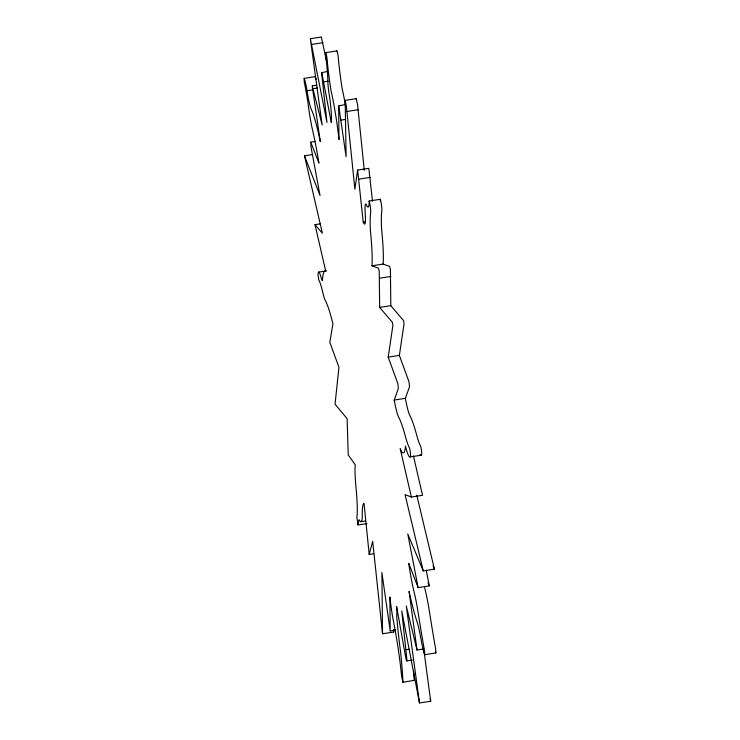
<?xml version="1.0" encoding="UTF-8"?>
<svg xmlns="http://www.w3.org/2000/svg" width="740" height="740" viewBox="0 0 740 740"><rect width="100%" height="100%" fill="white"/><g stroke="black" fill="none" stroke-linecap="round" stroke-linejoin="round"><path stroke-width="1.11" d="M413.447 455.951L422.54 495.301L411.375 497.03L400.201 448.681A63.242 6.521 81.2 0 0 403.004 452.88A72.566 7.483 81.2 0 0 405.446 446.118A36.279 3.737 81.2 0 0 410.524 456.118A4.939 0.509 81.2 0 0 409.572 448.107A50.514 5.208 81.2 0 1 405.492 436.702A89.133 9.185 81.2 0 0 398.731 417.323A25.835 2.664 81.2 0 1 394.198 400.072L398.213 388.972A4.801 0.49 81.2 0 0 397.722 383.237L388.204 357.152L392.848 325.702L392.468 322.446L379.648 307.387L379.241 271.229L378.445 268.176L371.961 265.799A75.406 7.77 81.2 0 0 370.425 230.732A72.566 7.483 81.2 0 1 370.675 212.741A8.001 0.823 81.2 0 0 369.926 204.231L369.186 201.012L380.351 199.282L381.091 202.51A8.001 0.823 81.2 0 1 381.831 211.011A72.566 7.483 81.2 0 0 381.59 229.002A75.406 7.77 81.2 0 1 383.117 264.069L389.61 266.446L390.406 269.499L390.812 305.657L403.633 320.725L404.012 323.972L399.369 355.422L408.887 381.507A4.801 0.49 81.2 0 1 409.377 387.242L405.363 398.342A25.835 2.664 81.2 0 0 409.886 415.603A89.133 9.185 81.2 0 1 416.657 434.981A50.514 5.208 81.2 0 0 420.736 446.377A4.939 0.509 81.2 0 1 421.689 454.388A36.279 3.737 81.2 0 1 420.107 454.526M315.129 77.247L315.36 76.784A13.32 1.369 81.2 0 1 315.564 77.275M327.302 71.475L321.613 72.705L326.969 122.424L310.347 38.73L322.15 124.977L312.197 85.951L320.263 141.451A67.395 6.947 81.2 0 0 311.346 109.455A20.332 2.1 81.2 0 1 307.026 90.761A13.32 1.369 81.2 0 0 304.196 78.514L304.233 81.613A85.146 8.778 81.2 0 1 307.858 101.824A31.848 3.284 81.2 0 0 312.715 130.832A68.663 7.076 81.2 0 1 318.931 163.096L310.745 142.145L311.05 147.167L320.041 195.564L304.473 155.807L312.289 154.595M321.41 37.379L326.701 61.91M373.654 553.77L369.195 554.454L372.683 541.338L382.534 633.764L393.699 632.043L393.671 629.731M345.414 104.608L338.652 105.783L338.985 139.527A51.967 5.356 81.2 0 0 330.919 90.03A58.035 5.985 81.2 0 1 327.015 58.395A4.976 0.509 81.2 0 0 325.989 53.308A4.976 0.509 81.2 0 0 325.471 53.77A48.933 5.041 81.2 0 1 327.894 82.122A13.921 1.434 81.2 0 0 329.318 95.099A31.802 3.275 81.2 0 1 331.261 122.461L321.715 72.344M372.488 201.188L368.807 168.332L357.577 170.071L354.876 189.2L346.394 106.431L345.182 100.501L346.098 156.677L338.716 105.644M382.534 633.764L381.886 572.501L390.202 630.942L389.878 596.976L389.999 597.485A27.75 2.858 81.2 0 0 393.514 621.489A65.564 6.762 81.2 0 1 401.589 675.953L402.865 682.28L414.169 680.347A134.477 13.866 81.2 0 0 413.595 671.254M430.218 698.986L430.699 701.27L423.955 650.83M423.733 648.962L417.027 649.998L409.063 591.436A92.223 9.509 81.2 0 0 416.925 621.369A26.742 2.756 81.2 0 1 420.801 638.13A25.706 2.655 81.2 0 0 424.529 654.243L424.788 654.687L424.492 650.673A180.671 18.62 81.2 0 1 418.387 614.089A35.918 3.7 81.2 0 0 413.956 591.352A35.4 3.645 81.2 0 1 408.767 563.362L418.109 587.625L429.274 585.895L426.259 570.226M424.788 654.687L435.953 652.957L435.647 648.943A180.671 18.62 81.2 0 1 429.552 612.359A35.918 3.7 81.2 0 0 425.121 589.623A35.4 3.645 81.2 0 1 424.658 587.68M356.18 98.725L357.559 104.701L364.284 170.329M320.568 223.813L314.99 224.673L325.72 271.081A89.059 9.176 81.2 0 0 322.501 279.877A7.456 0.768 81.2 0 1 321.428 278.591A23.782 2.451 81.2 0 0 317.996 274.466L318.727 279.785A35.122 3.617 81.2 0 1 322.705 292.207A24.032 2.479 81.2 0 0 325.322 300.542A78.477 8.094 81.2 0 1 332.935 323.843L329.827 342.352L338.948 367.253L335.044 404.16L347.143 418.711L348.226 454.934L355.274 464.877A50.496 5.208 81.2 0 0 356.023 487.817A63.187 6.512 81.2 0 1 356.819 517.417L358.114 524.919A54.048 5.569 81.2 0 1 359.187 519.758A46.343 4.773 81.2 0 0 362.286 516.871A60.033 6.188 81.2 0 1 364.025 503.394L369.195 554.454M430.699 701.27L419.488 702.954L406.288 605.995L417.027 649.998M402.865 682.28L403.004 682.077A134.477 13.866 81.2 0 0 400.71 652.911A98.401 10.147 81.2 0 1 396.733 616.605A31.681 3.265 81.2 0 0 396.631 606.596L405.677 657.268A4.764 0.49 81.2 0 0 406.676 660.94A4.764 0.49 81.2 0 0 406.75 658.174L401.746 610.935L419.488 702.954M310.347 38.73L321.512 37M311.799 44.428L322.964 42.698M325.591 52.66L336.746 50.931M304.121 78.394L315.231 76.627M323.713 81.89L328.181 81.197M312.326 85.914L316.72 85.192M313.075 88.698L317.534 88.005M307.026 90.761L312.613 89.892M345.09 100.409L356.255 98.679M346.912 111.49L358.077 109.761M341.011 120.111L345.478 119.427M310.745 142.145L315.212 141.451M358.983 179.126L370.148 177.397M357.642 170.052L363.22 222.167L365.449 221.824M318.607 272.107L326.423 270.896M371.961 265.799L383.117 264.069M379.685 278.185L390.85 276.464M379.648 307.387L390.812 305.657M388.204 357.152L399.369 355.422M394.198 400.072L405.363 398.342M410.016 456.95L421.18 455.22M360.981 521.672L365.44 520.979M358.012 524.956L366.947 523.578M418.109 587.625L407.768 533.901L423.262 570.901L434.426 569.171L416.759 495.162M390.202 630.942L395.789 630.073M405.862 649.748L409.211 649.23M406.778 660.94L412.356 660.071M411.375 497.03L405.058 494.644L423.262 570.901M435.879 652.93L435.684 652.523A25.706 2.655 81.2 0 1 435.398 651.607M314.99 224.673L322.353 233.156L304.473 155.807M433.094 565.989L434.426 569.171M428.053 582.732L429.274 585.895M393.449 629.759L393.699 632.043M316.017 78.616A13.32 1.369 81.2 0 1 316.257 79.467M336.635 51.486A4.976 0.509 81.2 0 1 337.236 51.846A4.976 0.509 81.2 0 1 338.18 56.666A58.035 5.985 81.2 0 0 342.084 88.3A51.967 5.356 81.2 0 1 345.238 103.961M380.351 199.282A37.12 3.829 81.2 0 1 380.314 200.836M369.186 201.012A37.12 3.829 81.2 0 1 365.976 204.009A25.789 2.655 81.2 0 0 365.236 213.721A27.454 2.831 81.2 0 1 363.22 222.167"/></g></svg>
